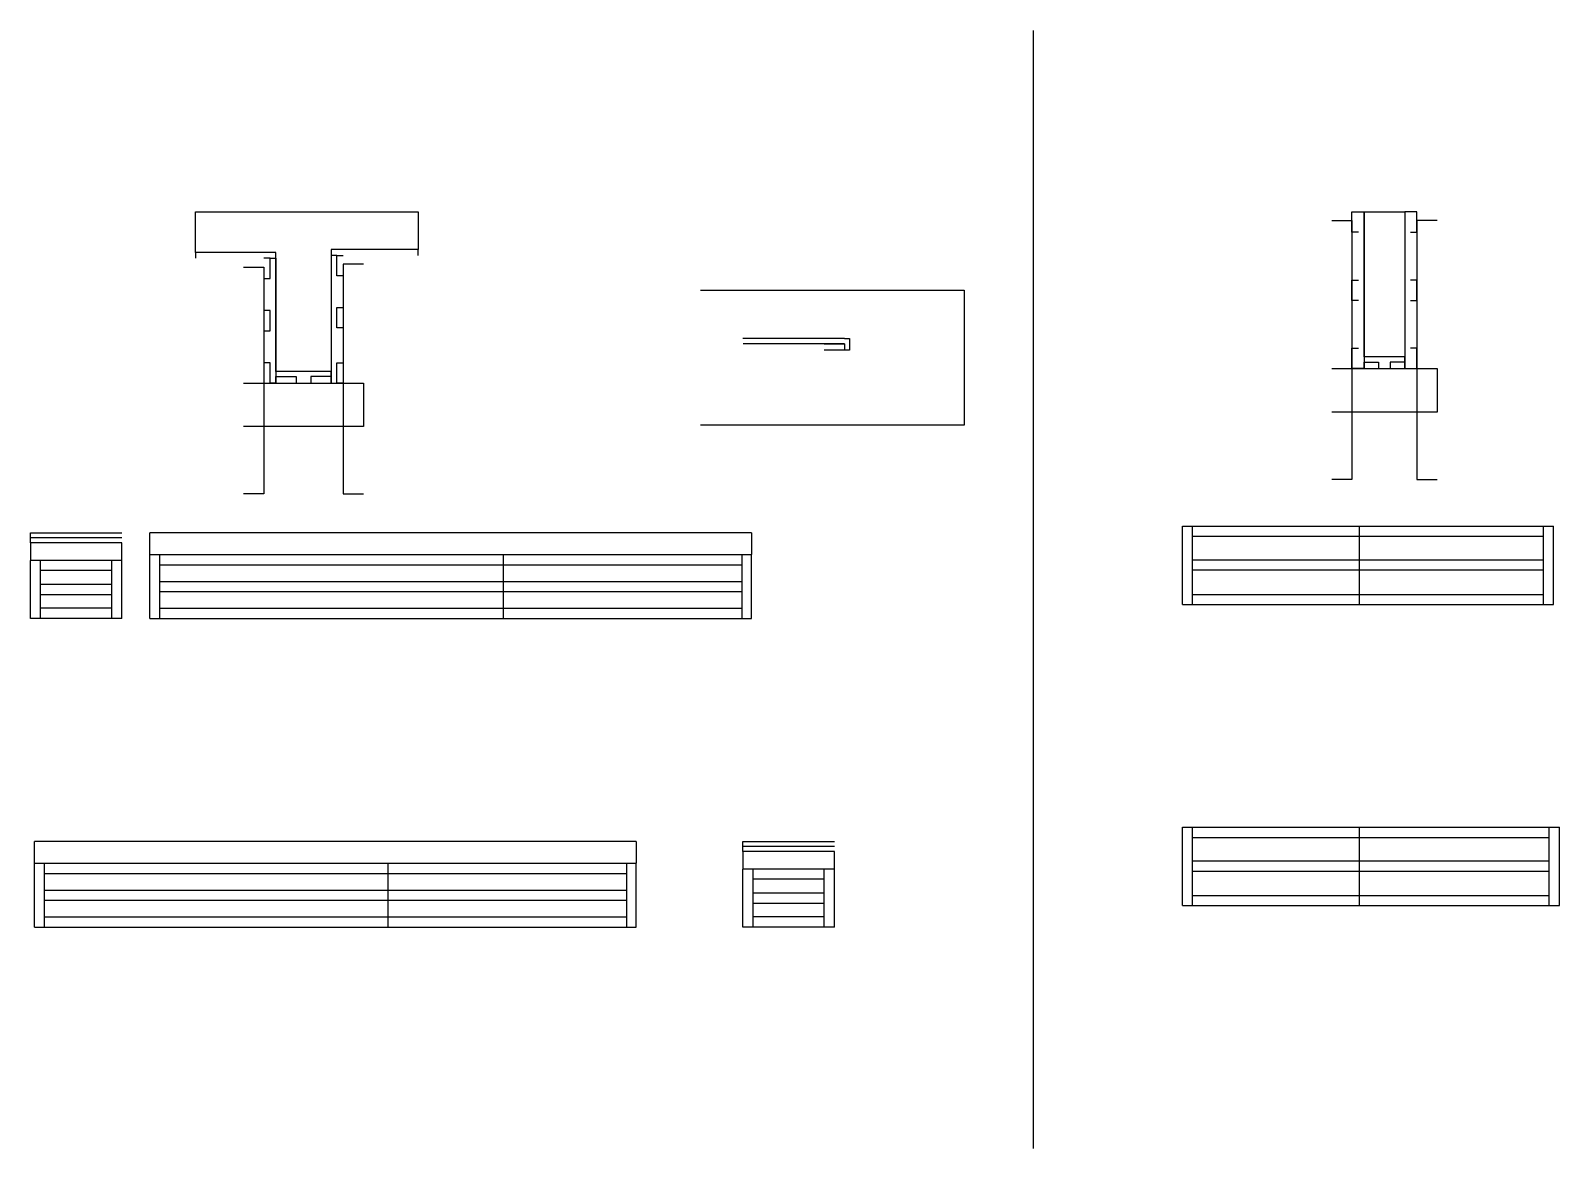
# Model space of a CAD drawing. Header units: metres. Extents: x 7761 to 8815, y 1715 to 2486.
import ezdxf

# ---------------------------------------------------------------- set-up
doc = ezdxf.new("R2010")
doc.units = ezdxf.units.M
for name, color, linetype in [('CONCRETO', 7, 'Continuous'), ('COTA', 7, 'Continuous'), ('Cotas', 7, 'Continuous'), ('Madeira', 7, 'Continuous'), ('Painéis', 7, 'Continuous'), ('SARR_2.2x7', 7, 'Continuous'), ('SARR_3.5x7', 7, 'Continuous')]:
    doc.layers.add(name, color=color, linetype=linetype)

msp = doc.modelspace()

# ---------------------------------------------------------------- linework, layer by layer
at = {"layer": 'CONCRETO', "color": 7, "lineweight": 25}
for points in [[(7874.4, 2333.2), (7874.4, 2361.2), (8028, 2361.2), (8028, 2335.2), (7968, 2335.2), (7968, 2251.2), (7930, 2251.2), (7930, 2333.2)], [(8680.5, 2361.2), (8680.5, 2361.2), (8708.5, 2361.2), (8708.5, 2333.2), (8708.5, 2333.2), (8708.5, 2261.2), (8680.5, 2261.2), (8680.5, 2361.2)]]:
    msp.add_lwpolyline(points, dxfattribs=at)
at = {"layer": 'COTA', "color": 7, "lineweight": 25}
for p, q in [((8452.3, 2486.2), (8452.3, 1715.5)), ((7760.7, 2132.9), (7760.7, 2120.9)), ((7823.7, 2120.9), (7823.7, 2132.9)), ((7843, 2124.9), (7843, 2139.9)), ((8258, 2139.9), (7843, 2139.9)), ((8258, 2139.9), (8258, 2124.9)), ((7763.4, 1912.1), (7763.4, 1927.1)), ((8178.4, 1927.1), (7763.4, 1927.1)), ((8178.4, 1927.1), (8178.4, 1912.1)), ((8252.1, 1920.1), (8252.1, 1908.1)), ((8315.1, 1908.1), (8315.1, 1920.1))]:
    msp.add_line(p, q, dxfattribs=at)
at = {"layer": 'Cotas', "color": 7, "lineweight": 25}
msp.add_lwpolyline([(8222.7, 2307.3), (8404.6, 2307.3), (8404.6, 2214.2), (8222.7, 2214.2)], dxfattribs=at)
at = {"layer": 'Madeira', "color": 7, "lineweight": 25}
for points in [[(8676.5, 2347.2), (8672.1, 2347.2), (8672.1, 2361.2), (8676.5, 2361.2)], [(8712.5, 2347.2), (8716.9, 2347.2), (8716.9, 2361.2), (8712.5, 2361.2)], [(7976.4, 2317.2), (7972, 2317.2), (7972, 2331.2), (7976.4, 2331.2)], [(7921.6, 2315.2), (7926, 2315.2), (7926, 2329.2), (7921.6, 2329.2)], [(8676.5, 2300.2), (8672.1, 2300.2), (8672.1, 2314.2), (8676.5, 2314.2)], [(8712.5, 2300.2), (8716.9, 2300.2), (8716.9, 2314.2), (8712.5, 2314.2)], [(7921.6, 2279.2), (7926, 2279.2), (7926, 2293.2), (7921.6, 2293.2)], [(7976.4, 2281.2), (7972, 2281.2), (7972, 2295.2), (7976.4, 2295.2)], [(8308, 2270.3), (8322, 2270.3), (8322, 2265.9), (8308, 2265.9)], [(8676.5, 2253.2), (8672.1, 2253.2), (8672.1, 2267.2), (8676.5, 2267.2)], [(8712.5, 2253.2), (8716.9, 2253.2), (8716.9, 2267.2), (8712.5, 2267.2)], [(7921.6, 2243.2), (7926, 2243.2), (7926, 2257.2), (7921.6, 2257.2)], [(7976.4, 2243.2), (7972, 2243.2), (7972, 2257.2), (7976.4, 2257.2)], [(8680.5, 2253.2), (8680.5, 2257.6), (8690.5, 2257.6), (8690.5, 2253.2)], [(8708.5, 2253.2), (8708.5, 2257.6), (8698.5, 2257.6), (8698.5, 2253.2)], [(7930, 2243.2), (7930, 2247.6), (7944, 2247.6), (7944, 2243.2)], [(7968, 2243.2), (7968, 2247.6), (7954, 2247.6), (7954, 2243.2)]]:
    msp.add_lwpolyline(points, dxfattribs=at)
at = {"layer": 'Painéis', "color": 7, "lineweight": 25}
for p, q in [((8322, 2273.9), (8252.1, 2273.9)), ((8322, 2270.3), (8252.2, 2270.3)), ((8555.2, 2144.5), (8811.2, 2144.5)), ((8555.2, 2090.5), (8555.2, 2144.5)), ((8677.2, 2090.5), (8677.2, 2144.5)), ((8811.2, 2090.5), (8811.2, 2144.5)), ((7823.7, 2120.9), (7760.7, 2120.9)), ((7760.7, 2080.9), (7760.7, 2120.9)), ((7823.7, 2080.9), (7823.7, 2120.9)), ((7843, 2124.9), (8258, 2124.9)), ((7843, 2080.9), (7843, 2124.9)), ((8087, 2080.9), (8087, 2124.9)), ((8258, 2080.9), (8258, 2124.9)), ((8555.2, 2090.5), (8811.2, 2090.5)), ((7823.7, 2080.9), (7760.7, 2080.9)), ((7843, 2080.9), (8258, 2080.9)), ((8555.2, 1936.9), (8815.2, 1936.9)), ((8555.2, 1882.9), (8555.2, 1936.9)), ((8677.2, 1882.9), (8677.2, 1936.9)), ((8815.2, 1882.9), (8815.2, 1936.9)), ((7763.4, 1912.1), (8178.4, 1912.1)), ((7763.4, 1868.1), (7763.4, 1912.1)), ((8007.4, 1868.1), (8007.4, 1912.1)), ((8178.4, 1868.1), (8178.4, 1912.1)), ((8315.1, 1908.1), (8252.1, 1908.1)), ((8252.1, 1868.1), (8252.1, 1908.1)), ((8315.1, 1868.1), (8315.1, 1908.1)), ((8555.2, 1882.9), (8815.2, 1882.9)), ((7763.4, 1868.1), (8178.4, 1868.1)), ((8315.1, 1868.1), (8252.1, 1868.1))]:
    msp.add_line(p, q, dxfattribs=at)
for points in [[(8676.5, 2361.2), (8680.5, 2361.2), (8680.5, 2253.2), (8676.5, 2253.2)], [(8712.5, 2361.2), (8708.5, 2361.2), (8708.5, 2253.2), (8712.5, 2253.2)], [(7930, 2329.2), (7930, 2333.2), (7874.4, 2333.2), (7874.4, 2329.2)], [(8028, 2331.2), (8028, 2335.2), (7968, 2335.2), (7968, 2331.2)], [(7972, 2331.2), (7968, 2331.2), (7968, 2243.2), (7972, 2243.2)], [(7926, 2329.2), (7930, 2329.2), (7930, 2243.2), (7926, 2243.2)], [(8322, 2273.9), (8325.6, 2273.9), (8325.6, 2265.9), (8322, 2265.9)], [(8708.5, 2257.6), (8708.5, 2261.2), (8680.5, 2261.2), (8680.5, 2257.6)], [(7968, 2247.6), (7968, 2251.2), (7930, 2251.2), (7930, 2247.6)], [(7823.7, 2132.9), (7760.7, 2132.9), (7760.7, 2139.9), (7823.7, 2139.9)], [(8315.1, 1920.1), (8252.1, 1920.1), (8252.1, 1927.1), (8315.1, 1927.1)]]:
    msp.add_lwpolyline(points, dxfattribs=at)
at = {"layer": 'SARR_2.2x7', "color": 7, "lineweight": 25}
for p, q in [((8562.2, 2090.5), (8562.2, 2144.5)), ((8804.2, 2090.5), (8804.2, 2144.5)), ((7823.7, 2136.4), (7760.7, 2136.4)), ((8562.2, 2137.5), (8677.2, 2137.5)), ((8677.2, 2137.5), (8804.2, 2137.5)), ((7767.7, 2080.9), (7767.7, 2120.9)), ((7816.7, 2080.9), (7816.7, 2120.9)), ((7850, 2080.9), (7850, 2124.9)), ((8251.6, 2080.9), (8251.6, 2124.9)), ((8562.2, 2121.3), (8677.2, 2121.3)), ((8677.2, 2121.3), (8804.2, 2121.3)), ((7816.7, 2113.9), (7767.7, 2113.9)), ((7850, 2117.9), (8087, 2117.9)), ((8087, 2117.9), (8251.6, 2117.9)), ((8562.2, 2114.3), (8677.2, 2114.3)), ((8677.2, 2114.3), (8804.2, 2114.3)), ((7767.7, 2104.4), (7816.7, 2104.4)), ((7850, 2106.4), (8087, 2106.4)), ((7850, 2099.4), (8087, 2099.4)), ((8087, 2106.4), (8251.6, 2106.4)), ((8087, 2099.4), (8251.6, 2099.4)), ((7767.7, 2097.4), (7816.7, 2097.4)), ((7816.7, 2087.9), (7767.7, 2087.9)), ((7850, 2087.9), (8087, 2087.9)), ((8087, 2087.9), (8251.6, 2087.9)), ((8562.2, 2097.5), (8677.2, 2097.5)), ((8677.2, 2097.5), (8804.2, 2097.5)), ((8562.2, 1882.9), (8562.2, 1936.9)), ((8562.2, 1929.9), (8677.2, 1929.9)), ((8677.2, 1929.9), (8808.2, 1929.9)), ((8808.2, 1882.9), (8808.2, 1936.9)), ((8315.1, 1923.6), (8252.1, 1923.6)), ((7770.3, 1868.1), (7770.3, 1912.1)), ((8171.9, 1868.1), (8171.9, 1912.1)), ((8562.2, 1913.7), (8677.2, 1913.7)), ((8677.2, 1913.7), (8808.2, 1913.7)), ((7770.3, 1905.1), (8007.4, 1905.1)), ((8007.4, 1905.1), (8171.9, 1905.1)), ((8259.1, 1868.1), (8259.1, 1908.1)), ((8308.1, 1901.1), (8259.1, 1901.1)), ((8308.1, 1868.1), (8308.1, 1908.1)), ((8562.2, 1906.7), (8677.2, 1906.7)), ((8677.2, 1906.7), (8808.2, 1906.7)), ((7770.3, 1893.6), (8007.4, 1893.6)), ((8007.4, 1893.6), (8171.9, 1893.6)), ((8259.1, 1891.6), (8308.1, 1891.6)), ((8562.2, 1889.9), (8677.2, 1889.9)), ((8677.2, 1889.9), (8808.2, 1889.9)), ((7770.3, 1886.6), (8007.4, 1886.6)), ((8007.4, 1886.6), (8171.9, 1886.6)), ((8259.1, 1884.6), (8308.1, 1884.6)), ((7770.3, 1875.1), (8007.4, 1875.1)), ((8007.4, 1875.1), (8171.9, 1875.1)), ((8308.1, 1875.1), (8259.1, 1875.1))]:
    msp.add_line(p, q, dxfattribs=at)
at = {"layer": 'SARR_3.5x7', "color": 7, "lineweight": 25}
for points in [[(8658.1, 2355.2), (8672.1, 2355.2), (8672.1, 2176.7), (8658.1, 2176.7)], [(8730.9, 2355.2), (8716.9, 2355.2), (8716.9, 2176.7), (8730.9, 2176.7)], [(7907.6, 2323.2), (7921.6, 2323.2), (7921.6, 2166.7), (7907.6, 2166.7)], [(7990.4, 2325.2), (7976.4, 2325.2), (7976.4, 2166.7), (7990.4, 2166.7)], [(8658.1, 2253.2), (8730.9, 2253.2), (8730.9, 2223.2), (8658.1, 2223.2)], [(7907.6, 2243.2), (7990.4, 2243.2), (7990.4, 2213.2), (7907.6, 2213.2)]]:
    msp.add_lwpolyline(points, dxfattribs=at)

doc.saveas('drawing.dxf')
